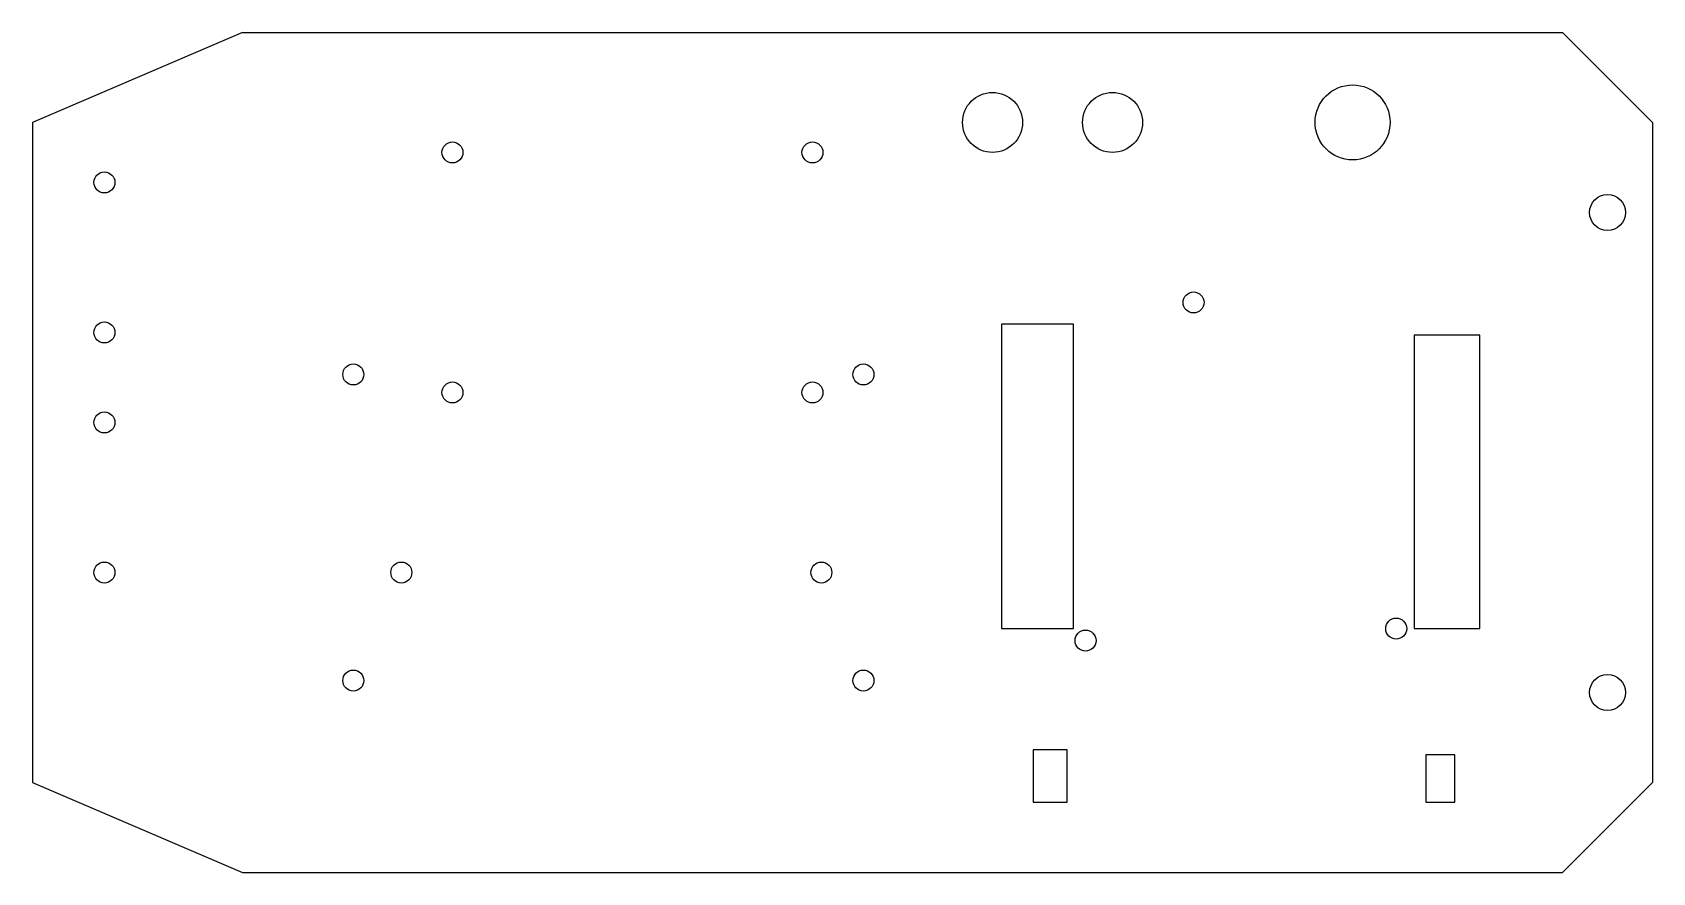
# Model space of a CAD drawing. Header units: millimetres. Extents: x 0 to 270, y -140 to 0.
import ezdxf

# ---------------------------------------------------------------- set-up
doc = ezdxf.new("R2010")
doc.units = ezdxf.units.MM

msp = doc.modelspace()

# ---------------------------------------------------------------- linework, layer by layer
at = {"color": 7, "linetype": 'Continuous', "lineweight": 25}
for p, q in [((35, 0), (0, -15)), ((35, 0), (255, 0)), ((270, -15), (255, 0)), ((0, -15), (0, -125)), ((270, -15), (270, -125)), ((173.5, -48.63), (161.48, -48.63)), ((161.48, -48.63), (161.48, -99.34)), ((173.5, -99.34), (173.5, -48.63)), ((241.2, -50.46), (230.27, -50.46)), ((230.27, -50.46), (230.27, -99.34)), ((241.2, -99.34), (241.2, -50.46)), ((161.48, -99.34), (173.5, -99.34)), ((230.27, -99.34), (241.2, -99.34)), ((172.43, -119.56), (166.76, -119.56)), ((166.76, -119.56), (166.76, -128.25)), ((172.43, -128.25), (172.43, -119.56)), ((237.05, -120.35), (232.19, -120.35)), ((232.19, -120.35), (232.19, -128.25)), ((237.05, -128.25), (237.05, -120.35)), ((0, -125), (35, -140)), ((255, -140), (270, -125)), ((166.76, -128.25), (172.43, -128.25)), ((232.19, -128.25), (237.05, -128.25)), ((35, -140), (255, -140))]:
    msp.add_line(p, q, dxfattribs=at)
for centre, radius in [((160, -15), 5), ((180, -15), 5), ((220, -15), 6.25), ((70, -20), 1.75), ((130, -20), 1.75), ((12, -25), 1.75), ((262.5, -30), 3), ((193.5, -45), 1.75), ((12, -50), 1.75), ((53.48, -57), 1.75), ((138.48, -57), 1.75), ((70, -60), 1.75), ((130, -60), 1.75), ((12, -65), 1.75), ((12, -90), 1.75), ((61.48, -90), 1.75), ((131.48, -90), 1.75), ((175.5, -101.34), 1.75), ((227.27, -99.34), 1.75), ((53.48, -108), 1.75), ((138.48, -108), 1.75), ((262.5, -110), 3)]:
    msp.add_circle(centre, radius, dxfattribs=at)

doc.saveas('drawing.dxf')
